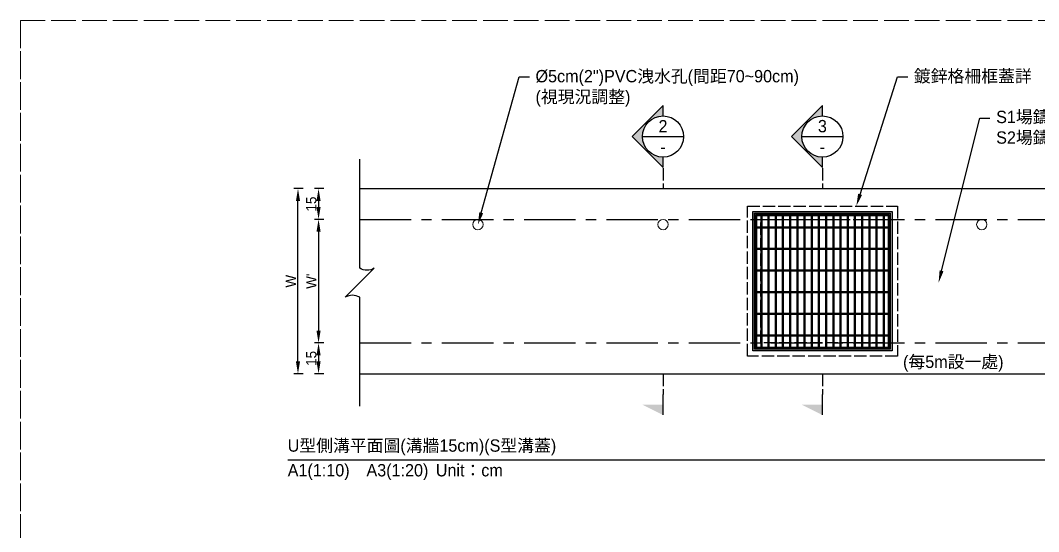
# Model space of a CAD drawing. Extents: x -8520 to 1950, y -2159 to 466.
# Drawn here: x -2640 to -2144.9, y -905.4 to -657 of the extents above; entities that cross this region are included whole.
import ezdxf
from ezdxf import colors
from ezdxf.entities.mleader import LeaderData, LeaderLine
from ezdxf.math import Vec2, Vec3

# ---------------------------------------------------------------- set-up
doc = ezdxf.new("R2010")
doc.units = 0
doc.header["$MEASUREMENT"] = 0
doc.linetypes.add('ACAD_ISO02W100', pattern=[15, 12, -3])
doc.linetypes.add('CENTERX2', pattern=[4, 2.5, -0.5, 0.5, -0.5])
doc.layers.add('一、4.基本-隱藏', color=9, linetype='ACAD_ISO02W100', lineweight=20, plot=False)
doc.layers.add('三、3.文字-註解文字', color=2, linetype='Continuous')
for name, color, linetype, lineweight in [('二、1.繪圖-既有設施', 8, 'Continuous', 20), ('二、2.繪圖-施作項目', 181, 'Continuous', 30), ('二、6.繪圖-其他施作項目', 35, 'Continuous', 30)]:
    doc.layers.add(name, color=color, linetype=linetype, lineweight=lineweight)
doc.styles.add('次圖名(詳圖)', font='MS PGothic.ttf', dxfattribs={"height": 6})
doc.styles.add('註解文字(詳圖)', font='MS PGothic.ttf', dxfattribs={"height": 5})
doc.dimstyles.new('註解文字(詳圖)', dxfattribs={"dimtxt": 6, "dimasz": 6, "dimexe": 2, "dimexo": 5, "dimgap": 1, "dimtad": 2, "dimzin": 0, "dimdsep": 46, "dimtxsty": '註解文字(詳圖)', "dimcen": 0.1, "dimclrd": 256, "dimclre": 256, "dimclrt": 256, "dimadec": 0, "dimazin": 0, "dimtfac": 1, "dimtofl": 0, "dimtmove": 0, "dimatfit": 3, "dimfxlon": 1, "dimtolj": 1, "dimtzin": 0, "dimlwd": -1, "dimlwe": -1, "dimarcsym": 1})
pattern_1 = [(45, (-3685.3608, -570.0957), (-2.65165, 2.65165), []), (45, (-3684.477, -570.0957), (-2.65165, 2.65165), []), (45, (-3683.593, -570.0957), (-2.65165, 2.65165), []), (45, (-3682.709, -570.0957), (-2.65165, 2.65165), [])]

# ---------------------------------------------------------------- blocks, each defined once
blk = doc.blocks.new('*D103')
at = {"layer": 'Defpoints', "color": 0, "transparency": 16777216}
for p in [(-2475, -738.75), (-2495, -753.75), (-2475, -753.75)]:
    blk.add_point(p, dxfattribs=at)
at = {"layer": '三、3.文字-註解文字', "transparency": 16777216}
for p, q in [((-2492.5, -738.75), (-2497, -738.75)), ((-2495, -744.75), (-2495, -747.75)), ((-2492.5, -753.75), (-2497, -753.75))]:
    blk.add_line(p, q, dxfattribs=at)
for points in [[(-2496, -744.75), (-2494, -744.75), (-2495, -738.75)], [(-2496, -747.75), (-2494, -747.75), (-2495, -753.75)]]:
    blk.add_solid(points, dxfattribs=at)
at = {"layer": '三、3.文字-註解文字', "transparency": 16777216, "insert": (-2498.5, -746.25), "char_height": 5, "attachment_point": 5, "rotation": 90, "style": '註解文字(詳圖)'}
blk.add_mtext('\\A1;15', dxfattribs=at)
blk = doc.blocks.new('*D104')
at = {"layer": 'Defpoints', "color": 0, "transparency": 16777216}
for p in [(-2475, -753.75), (-2495, -813.75), (-2475, -813.75)]:
    blk.add_point(p, dxfattribs=at)
at = {"layer": '三、3.文字-註解文字', "transparency": 16777216}
for p, q in [((-2492.5, -753.75), (-2497, -753.75)), ((-2495, -759.75), (-2495, -807.75)), ((-2492.5, -813.75), (-2497, -813.75))]:
    blk.add_line(p, q, dxfattribs=at)
for points in [[(-2496, -759.75), (-2494, -759.75), (-2495, -753.75)], [(-2496, -807.75), (-2494, -807.75), (-2495, -813.75)]]:
    blk.add_solid(points, dxfattribs=at)
at = {"layer": '三、3.文字-註解文字', "transparency": 16777216, "insert": (-2498.5, -783.75), "char_height": 5, "attachment_point": 5, "rotation": 90, "style": '註解文字(詳圖)'}
blk.add_mtext("\\A1;W'", dxfattribs=at)
blk = doc.blocks.new('*D105')
at = {"layer": 'Defpoints', "color": 0, "transparency": 16777216}
for p in [(-2475, -813.75), (-2495, -828.75), (-2475, -828.75)]:
    blk.add_point(p, dxfattribs=at)
at = {"layer": '三、3.文字-註解文字', "transparency": 16777216}
for p, q in [((-2492.5, -813.75), (-2497, -813.75)), ((-2495, -819.75), (-2495, -822.75)), ((-2492.5, -828.75), (-2497, -828.75))]:
    blk.add_line(p, q, dxfattribs=at)
for points in [[(-2496, -819.75), (-2494, -819.75), (-2495, -813.75)], [(-2496, -822.75), (-2494, -822.75), (-2495, -828.75)]]:
    blk.add_solid(points, dxfattribs=at)
at = {"layer": '三、3.文字-註解文字', "transparency": 16777216, "insert": (-2498.5, -821.25), "char_height": 5, "attachment_point": 5, "rotation": 90, "style": '註解文字(詳圖)'}
blk.add_mtext('\\A1;15', dxfattribs=at)
blk = doc.blocks.new('*D378')
at = {"layer": 'Defpoints', "color": 0, "transparency": 16777216}
for p in [(-2505, -738.75), (-615, -738.75), (-2475, -828.75)]:
    blk.add_point(p, dxfattribs=at)
at = {"layer": '三、3.文字-註解文字', "transparency": 16777216}
for p, q in [((-2502.5, -738.75), (-2507, -738.75)), ((-2505, -822.75), (-2505, -744.75)), ((-2502.5, -828.75), (-2507, -828.75))]:
    blk.add_line(p, q, dxfattribs=at)
for points in [[(-2506, -744.75), (-2504, -744.75), (-2505, -738.75)], [(-2506, -822.75), (-2504, -822.75), (-2505, -828.75)]]:
    blk.add_solid(points, dxfattribs=at)
at = {"layer": '三、3.文字-註解文字', "transparency": 16777216, "insert": (-2508.5, -783.75), "char_height": 5, "attachment_point": 5, "rotation": 90, "style": '註解文字(詳圖)'}
blk.add_mtext('\\A1;W', dxfattribs=at)

msp = doc.modelspace()

# ---------------------------------------------------------------- hatches: boundary and pattern name
at = {"layer": '三、3.文字-註解文字'}
h = msp.add_hatch(color=256, dxfattribs=at)
h.dxf.hatch_style = 1
h.paths.add_polyline_path([(-2327.5, -698.443), (-2342.5, -713.443), (-2327.5, -728.443), (-2327.5, -723.443, -0.4142136), (-2337.5, -713.443, -0.4142136), (-2327.5, -703.443)])
h = msp.add_hatch(color=256, dxfattribs=at)
h.dxf.hatch_style = 1
h.paths.add_polyline_path([(-2250, -698.443), (-2265, -713.443), (-2250, -728.443), (-2250, -723.443, -0.4142136), (-2260, -713.443, -0.4142136), (-2250, -703.443)])
h = msp.add_hatch(color=256, dxfattribs=at)
h.dxf.hatch_style = 1
h.paths.add_polyline_path([(-2337.5, -843.75), (-2327.5, -848.75), (-2327.5, -843.75)])
h = msp.add_hatch(color=256, dxfattribs=at)
h.dxf.hatch_style = 1
h.paths.add_polyline_path([(-2260, -843.75), (-2250, -848.75), (-2250, -843.75)])
at = {"layer": '二、6.繪圖-其他施作項目'}
h = msp.add_hatch(color=256, dxfattribs=at)
h.dxf.hatch_style = 1
h.paths.add_polyline_path([(-2283.9, -817.65), (-2216.1, -817.65), (-2216.1, -749.85), (-2283.9, -749.85)])
h.paths.add_polyline_path([(-2283, -816.75), (-2217, -816.75), (-2217, -750.75), (-2283, -750.75)], flags=16)
h = msp.add_hatch(dxfattribs=at)
h.set_pattern_fill('ANSI34', color=256, scale=5)
h.set_pattern_definition(pattern_1)
h.paths.add_polyline_path([(-2218, -757.25), (-2282, -757.25), (-2282, -757.75), (-2218, -757.75)])
h = msp.add_hatch(dxfattribs=at)
h.set_pattern_fill('ANSI34', color=256, scale=5)
h.set_pattern_definition(pattern_1)
h.paths.add_polyline_path([(-2218, -767.75), (-2282, -767.75), (-2282, -768.25), (-2218, -768.25)])
h = msp.add_hatch(dxfattribs=at)
h.set_pattern_fill('ANSI34', color=256, scale=5)
h.set_pattern_definition(pattern_1)
h.paths.add_polyline_path([(-2218, -778.25), (-2282, -778.25), (-2282, -778.75), (-2218, -778.75)])
h = msp.add_hatch(dxfattribs=at)
h.set_pattern_fill('ANSI34', color=256, scale=5)
h.set_pattern_definition(pattern_1)
h.paths.add_polyline_path([(-2218, -788.75), (-2282, -788.75), (-2282, -789.25), (-2218, -789.25)])
h = msp.add_hatch(dxfattribs=at)
h.set_pattern_fill('ANSI34', color=256, scale=5)
h.set_pattern_definition(pattern_1)
h.paths.add_polyline_path([(-2218, -799.25), (-2282, -799.25), (-2282, -799.75), (-2218, -799.75)])
h = msp.add_hatch(dxfattribs=at)
h.set_pattern_fill('ANSI34', color=256, scale=5)
h.set_pattern_definition(pattern_1)
h.paths.add_polyline_path([(-2218, -809.75), (-2282, -809.75), (-2282, -810.25), (-2218, -810.25)])

# ---------------------------------------------------------------- linework, layer by layer
at = {"layer": '一、4.基本-隱藏'}
for points in [[(-2640, -657), (-1860, -657), (-1860, -910.5), (-2640, -910.5)], [(-2640, -657), (-1860, -657), (-1860, -1164), (-2640, -1164)]]:
    msp.add_lwpolyline(points, close=True, dxfattribs=at)
at = {"layer": '三、3.文字-註解文字'}
for points in [[(-2327.5, -703.443), (-2327.5, -698.443), (-2342.5, -713.443), (-2327.5, -728.443), (-2327.5, -723.443)], [(-2250, -703.443), (-2250, -698.443), (-2265, -713.443), (-2250, -728.443), (-2250, -723.443)], [(-2337.5, -713.443), (-2317.5, -713.443)], [(-2260, -713.443), (-2240, -713.443)], [(-2327.5, -848.75), (-2327.5, -838.75)], [(-2250, -848.75), (-2250, -838.75)], [(-2510, -870.5), (-1990, -870.5)], [(-2510, -870.5), (-1990, -870.5)]]:
    msp.add_lwpolyline(points, dxfattribs=at)
msp.add_lwpolyline([(-2475, -844.5), (-2475, -791.571, 0.2828427), (-2482.071, -791.571), (-2467.929, -777.429, -0.2828427), (-2475, -777.429), (-2475, -724.5)], format="xyb", dxfattribs=at)
at = {"layer": '三、3.文字-註解文字', "linetype": 'ACAD_ISO02W100', "ltscale": 0.5}
for points in [[(-2327.5, -728.75), (-2327.5, -738.75)], [(-2250, -728.75), (-2250, -738.75)], [(-2327.5, -828.75), (-2327.5, -838.75)], [(-2250, -828.75), (-2250, -838.75)]]:
    msp.add_lwpolyline(points, dxfattribs=at)
at = {"layer": '三、3.文字-註解文字'}
for centre in [(-2327.5, -713.443), (-2250, -713.443)]:
    msp.add_circle(centre, 10, dxfattribs=at)
at = {"layer": '二、1.繪圖-既有設施'}
for centre in [(-2417.5, -756.25), (-2327.5, -756.25), (-2172.5, -756.25)]:
    msp.add_circle(centre, 2.5, dxfattribs=at)
at = {"layer": '二、2.繪圖-施作項目'}
for points in [[(-2475, -738.75), (-2025, -738.75)], [(-2475, -828.75), (-2025, -828.75)]]:
    msp.add_lwpolyline(points, dxfattribs=at)
at = {"layer": '二、2.繪圖-施作項目', "linetype": 'CENTERX2', "ltscale": 10}
for points in [[(-2475, -753.75), (-2025, -753.75)], [(-2475, -813.75), (-2025, -813.75)]]:
    msp.add_lwpolyline(points, dxfattribs=at)
at = {"layer": '二、6.繪圖-其他施作項目', "linetype": 'ACAD_ISO02W100', "ltscale": 0.5}
for points in [[(-2286.5, -747.25), (-2213.5, -747.25), (-2213.5, -820.25), (-2286.5, -820.25)], [(-2280, -753.75), (-2220, -753.75), (-2220, -813.75), (-2280, -813.75)]]:
    msp.add_lwpolyline(points, close=True, dxfattribs=at)
at = {"layer": '二、6.繪圖-其他施作項目'}
for points in [[(-2283.9, -749.85), (-2216.1, -749.85), (-2216.1, -817.65), (-2283.9, -817.65)], [(-2283, -750.75), (-2217, -750.75), (-2217, -816.75), (-2283, -816.75)], [(-2282.5, -751.25), (-2217.5, -751.25), (-2217.5, -816.25), (-2282.5, -816.25)]]:
    msp.add_lwpolyline(points, close=True, dxfattribs=at)
for points in [[(-2282.5, -751.25), (-2217.5, -751.25)], [(-2282.5, -751.25), (-2282.5, -816.25)], [(-2282, -751.25), (-2282, -816.25)], [(-2282, -751.75), (-2218, -751.75)], [(-2280, -751.75), (-2280, -757.25)], [(-2279.5, -751.75), (-2279.5, -757.25)], [(-2276.5, -751.75), (-2276.5, -757.25)], [(-2276, -751.75), (-2276, -757.25)], [(-2273, -751.75), (-2273, -757.25)], [(-2272.5, -751.75), (-2272.5, -757.25)], [(-2269.5, -751.75), (-2269.5, -757.25)], [(-2269, -751.75), (-2269, -757.25)], [(-2266, -751.75), (-2266, -757.25)], [(-2265.5, -751.75), (-2265.5, -757.25)], [(-2262.5, -751.75), (-2262.5, -757.25)], [(-2262, -751.75), (-2262, -757.25)], [(-2259, -751.75), (-2259, -757.25)], [(-2258.5, -751.75), (-2258.5, -757.25)], [(-2255.5, -751.75), (-2255.5, -757.25)], [(-2255, -751.75), (-2255, -757.25)], [(-2252, -751.75), (-2252, -757.25)], [(-2251.5, -751.75), (-2251.5, -757.25)], [(-2248.5, -751.75), (-2248.5, -757.25)], [(-2248, -751.75), (-2248, -757.25)], [(-2245, -751.75), (-2245, -757.25)], [(-2244.5, -751.75), (-2244.5, -757.25)], [(-2241.5, -751.75), (-2241.5, -757.25)], [(-2241, -751.75), (-2241, -757.25)], [(-2238, -751.75), (-2238, -757.25)], [(-2237.5, -751.75), (-2237.5, -757.25)], [(-2234.5, -751.75), (-2234.5, -757.25)], [(-2234, -751.75), (-2234, -757.25)], [(-2231, -751.75), (-2231, -757.25)], [(-2230.5, -751.75), (-2230.5, -757.25)], [(-2227.5, -751.75), (-2227.5, -757.25)], [(-2227, -751.75), (-2227, -757.25)], [(-2224, -751.75), (-2224, -757.25)], [(-2223.5, -751.75), (-2223.5, -757.25)], [(-2220.5, -751.75), (-2220.5, -757.25)], [(-2220, -751.75), (-2220, -757.25)], [(-2218, -751.25), (-2218, -816.25)], [(-2217.5, -751.25), (-2217.5, -816.25)], [(-2282, -757.25), (-2218, -757.25)], [(-2282, -757.75), (-2218, -757.75)], [(-2280, -757.75), (-2280, -767.75)], [(-2279.5, -757.75), (-2279.5, -767.75)], [(-2276.5, -757.75), (-2276.5, -767.75)], [(-2276, -757.75), (-2276, -767.75)], [(-2273, -757.75), (-2273, -767.75)], [(-2272.5, -757.75), (-2272.5, -767.75)], [(-2269.5, -757.75), (-2269.5, -767.75)], [(-2269, -757.75), (-2269, -767.75)], [(-2266, -757.75), (-2266, -767.75)], [(-2265.5, -757.75), (-2265.5, -767.75)], [(-2262.5, -757.75), (-2262.5, -767.75)], [(-2262, -757.75), (-2262, -767.75)], [(-2259, -757.75), (-2259, -767.75)], [(-2258.5, -757.75), (-2258.5, -767.75)], [(-2255.5, -757.75), (-2255.5, -767.75)], [(-2255, -757.75), (-2255, -767.75)], [(-2252, -757.75), (-2252, -767.75)], [(-2251.5, -757.75), (-2251.5, -767.75)], [(-2248.5, -757.75), (-2248.5, -767.75)], [(-2248, -757.75), (-2248, -767.75)], [(-2245, -757.75), (-2245, -767.75)], [(-2244.5, -757.75), (-2244.5, -767.75)], [(-2241.5, -757.75), (-2241.5, -767.75)], [(-2241, -757.75), (-2241, -767.75)], [(-2238, -757.75), (-2238, -767.75)], [(-2237.5, -757.75), (-2237.5, -767.75)], [(-2234.5, -757.75), (-2234.5, -767.75)], [(-2234, -757.75), (-2234, -767.75)], [(-2231, -757.75), (-2231, -767.75)], [(-2230.5, -757.75), (-2230.5, -767.75)], [(-2227.5, -757.75), (-2227.5, -767.75)], [(-2227, -757.75), (-2227, -767.75)], [(-2224, -757.75), (-2224, -767.75)], [(-2223.5, -757.75), (-2223.5, -767.75)], [(-2220.5, -757.75), (-2220.5, -767.75)], [(-2220, -757.75), (-2220, -767.75)], [(-2282, -767.75), (-2218, -767.75)], [(-2282, -768.25), (-2218, -768.25)], [(-2280, -768.25), (-2280, -778.25)], [(-2279.5, -768.25), (-2279.5, -778.25)], [(-2276.5, -768.25), (-2276.5, -778.25)], [(-2276, -768.25), (-2276, -778.25)], [(-2273, -768.25), (-2273, -778.25)], [(-2272.5, -768.25), (-2272.5, -778.25)], [(-2269.5, -768.25), (-2269.5, -778.25)], [(-2269, -768.25), (-2269, -778.25)], [(-2266, -768.25), (-2266, -778.25)], [(-2265.5, -768.25), (-2265.5, -778.25)], [(-2262.5, -768.25), (-2262.5, -778.25)], [(-2262, -768.25), (-2262, -778.25)], [(-2259, -768.25), (-2259, -778.25)], [(-2258.5, -768.25), (-2258.5, -778.25)], [(-2255.5, -768.25), (-2255.5, -778.25)], [(-2255, -768.25), (-2255, -778.25)], [(-2252, -768.25), (-2252, -778.25)], [(-2251.5, -768.25), (-2251.5, -778.25)], [(-2248.5, -768.25), (-2248.5, -778.25)], [(-2248, -768.25), (-2248, -778.25)], [(-2245, -768.25), (-2245, -778.25)], [(-2244.5, -768.25), (-2244.5, -778.25)], [(-2241.5, -768.25), (-2241.5, -778.25)], [(-2241, -768.25), (-2241, -778.25)], [(-2238, -768.25), (-2238, -778.25)], [(-2237.5, -768.25), (-2237.5, -778.25)], [(-2234.5, -768.25), (-2234.5, -778.25)], [(-2234, -768.25), (-2234, -778.25)], [(-2231, -768.25), (-2231, -778.25)], [(-2230.5, -768.25), (-2230.5, -778.25)], [(-2227.5, -768.25), (-2227.5, -778.25)], [(-2227, -768.25), (-2227, -778.25)], [(-2224, -768.25), (-2224, -778.25)], [(-2223.5, -768.25), (-2223.5, -778.25)], [(-2220.5, -768.25), (-2220.5, -778.25)], [(-2220, -768.25), (-2220, -778.25)], [(-2282, -778.25), (-2218, -778.25)], [(-2282, -778.75), (-2218, -778.75)], [(-2280, -778.75), (-2280, -788.75)], [(-2279.5, -778.75), (-2279.5, -788.75)], [(-2276.5, -778.75), (-2276.5, -788.75)], [(-2276, -778.75), (-2276, -788.75)], [(-2273, -778.75), (-2273, -788.75)], [(-2272.5, -778.75), (-2272.5, -788.75)], [(-2269.5, -778.75), (-2269.5, -788.75)], [(-2269, -778.75), (-2269, -788.75)], [(-2266, -778.75), (-2266, -788.75)], [(-2265.5, -778.75), (-2265.5, -788.75)], [(-2262.5, -778.75), (-2262.5, -788.75)], [(-2262, -778.75), (-2262, -788.75)], [(-2259, -778.75), (-2259, -788.75)], [(-2258.5, -778.75), (-2258.5, -788.75)], [(-2255.5, -778.75), (-2255.5, -788.75)], [(-2255, -778.75), (-2255, -788.75)], [(-2252, -778.75), (-2252, -788.75)], [(-2251.5, -778.75), (-2251.5, -788.75)], [(-2248.5, -778.75), (-2248.5, -788.75)], [(-2248, -778.75), (-2248, -788.75)], [(-2245, -778.75), (-2245, -788.75)], [(-2244.5, -778.75), (-2244.5, -788.75)], [(-2241.5, -778.75), (-2241.5, -788.75)], [(-2241, -778.75), (-2241, -788.75)], [(-2238, -778.75), (-2238, -788.75)], [(-2237.5, -778.75), (-2237.5, -788.75)], [(-2234.5, -778.75), (-2234.5, -788.75)], [(-2234, -778.75), (-2234, -788.75)], [(-2231, -778.75), (-2231, -788.75)], [(-2230.5, -778.75), (-2230.5, -788.75)], [(-2227.5, -778.75), (-2227.5, -788.75)], [(-2227, -778.75), (-2227, -788.75)], [(-2224, -778.75), (-2224, -788.75)], [(-2223.5, -778.75), (-2223.5, -788.75)], [(-2220.5, -778.75), (-2220.5, -788.75)], [(-2220, -778.75), (-2220, -788.75)], [(-2282, -788.75), (-2218, -788.75)], [(-2282, -789.25), (-2218, -789.25)], [(-2280, -789.25), (-2280, -799.25)], [(-2279.5, -789.25), (-2279.5, -799.25)], [(-2276.5, -789.25), (-2276.5, -799.25)], [(-2276, -789.25), (-2276, -799.25)], [(-2273, -789.25), (-2273, -799.25)], [(-2272.5, -789.25), (-2272.5, -799.25)], [(-2269.5, -789.25), (-2269.5, -799.25)], [(-2269, -789.25), (-2269, -799.25)], [(-2266, -789.25), (-2266, -799.25)], [(-2265.5, -789.25), (-2265.5, -799.25)], [(-2262.5, -789.25), (-2262.5, -799.25)], [(-2262, -789.25), (-2262, -799.25)], [(-2259, -789.25), (-2259, -799.25)], [(-2258.5, -789.25), (-2258.5, -799.25)], [(-2255.5, -789.25), (-2255.5, -799.25)], [(-2255, -789.25), (-2255, -799.25)], [(-2252, -789.25), (-2252, -799.25)], [(-2251.5, -789.25), (-2251.5, -799.25)], [(-2248.5, -789.25), (-2248.5, -799.25)], [(-2248, -789.25), (-2248, -799.25)], [(-2245, -789.25), (-2245, -799.25)], [(-2244.5, -789.25), (-2244.5, -799.25)], [(-2241.5, -789.25), (-2241.5, -799.25)], [(-2241, -789.25), (-2241, -799.25)], [(-2238, -789.25), (-2238, -799.25)], [(-2237.5, -789.25), (-2237.5, -799.25)], [(-2234.5, -789.25), (-2234.5, -799.25)], [(-2234, -789.25), (-2234, -799.25)], [(-2231, -789.25), (-2231, -799.25)], [(-2230.5, -789.25), (-2230.5, -799.25)], [(-2227.5, -789.25), (-2227.5, -799.25)], [(-2227, -789.25), (-2227, -799.25)], [(-2224, -789.25), (-2224, -799.25)], [(-2223.5, -789.25), (-2223.5, -799.25)], [(-2220.5, -789.25), (-2220.5, -799.25)], [(-2220, -789.25), (-2220, -799.25)], [(-2282, -799.25), (-2218, -799.25)], [(-2282, -799.75), (-2218, -799.75)], [(-2280, -799.75), (-2280, -809.75)], [(-2279.5, -799.75), (-2279.5, -809.75)], [(-2276.5, -799.75), (-2276.5, -809.75)], [(-2276, -799.75), (-2276, -809.75)], [(-2273, -799.75), (-2273, -809.75)], [(-2272.5, -799.75), (-2272.5, -809.75)], [(-2269.5, -799.75), (-2269.5, -809.75)], [(-2269, -799.75), (-2269, -809.75)], [(-2266, -799.75), (-2266, -809.75)], [(-2265.5, -799.75), (-2265.5, -809.75)], [(-2262.5, -799.75), (-2262.5, -809.75)], [(-2262, -799.75), (-2262, -809.75)], [(-2259, -799.75), (-2259, -809.75)], [(-2258.5, -799.75), (-2258.5, -809.75)], [(-2255.5, -799.75), (-2255.5, -809.75)], [(-2255, -799.75), (-2255, -809.75)], [(-2252, -799.75), (-2252, -809.75)], [(-2251.5, -799.75), (-2251.5, -809.75)], [(-2248.5, -799.75), (-2248.5, -809.75)], [(-2248, -799.75), (-2248, -809.75)], [(-2245, -799.75), (-2245, -809.75)], [(-2244.5, -799.75), (-2244.5, -809.75)], [(-2241.5, -799.75), (-2241.5, -809.75)], [(-2241, -799.75), (-2241, -809.75)], [(-2238, -799.75), (-2238, -809.75)], [(-2237.5, -799.75), (-2237.5, -809.75)], [(-2234.5, -799.75), (-2234.5, -809.75)], [(-2234, -799.75), (-2234, -809.75)], [(-2231, -799.75), (-2231, -809.75)], [(-2230.5, -799.75), (-2230.5, -809.75)], [(-2227.5, -799.75), (-2227.5, -809.75)], [(-2227, -799.75), (-2227, -809.75)], [(-2224, -799.75), (-2224, -809.75)], [(-2223.5, -799.75), (-2223.5, -809.75)], [(-2220.5, -799.75), (-2220.5, -809.75)], [(-2220, -799.75), (-2220, -809.75)], [(-2282, -809.75), (-2218, -809.75)], [(-2282, -810.25), (-2218, -810.25)], [(-2280, -810.25), (-2280, -815.75)], [(-2279.5, -810.25), (-2279.5, -815.75)], [(-2276.5, -810.25), (-2276.5, -815.75)], [(-2276, -810.25), (-2276, -815.75)], [(-2273, -810.25), (-2273, -815.75)], [(-2272.5, -810.25), (-2272.5, -815.75)], [(-2269.5, -810.25), (-2269.5, -815.75)], [(-2269, -810.25), (-2269, -815.75)], [(-2266, -810.25), (-2266, -815.75)], [(-2265.5, -810.25), (-2265.5, -815.75)], [(-2262.5, -810.25), (-2262.5, -815.75)], [(-2262, -810.25), (-2262, -815.75)], [(-2259, -810.25), (-2259, -815.75)], [(-2258.5, -810.25), (-2258.5, -815.75)], [(-2255.5, -810.25), (-2255.5, -815.75)], [(-2255, -810.25), (-2255, -815.75)], [(-2252, -810.25), (-2252, -815.75)], [(-2251.5, -810.25), (-2251.5, -815.75)], [(-2248.5, -810.25), (-2248.5, -815.75)], [(-2248, -810.25), (-2248, -815.75)], [(-2245, -810.25), (-2245, -815.75)], [(-2244.5, -810.25), (-2244.5, -815.75)], [(-2241.5, -810.25), (-2241.5, -815.75)], [(-2241, -810.25), (-2241, -815.75)], [(-2238, -810.25), (-2238, -815.75)], [(-2237.5, -810.25), (-2237.5, -815.75)], [(-2234.5, -810.25), (-2234.5, -815.75)], [(-2234, -810.25), (-2234, -815.75)], [(-2231, -810.25), (-2231, -815.75)], [(-2230.5, -810.25), (-2230.5, -815.75)], [(-2227.5, -810.25), (-2227.5, -815.75)], [(-2227, -810.25), (-2227, -815.75)], [(-2224, -810.25), (-2224, -815.75)], [(-2223.5, -810.25), (-2223.5, -815.75)], [(-2220.5, -810.25), (-2220.5, -815.75)], [(-2220, -810.25), (-2220, -815.75)], [(-2282.5, -816.25), (-2217.5, -816.25)], [(-2282, -815.75), (-2218, -815.75)]]:
    msp.add_lwpolyline(points, dxfattribs=at)

# ---------------------------------------------------------------- texts
at = {"layer": '三、3.文字-註解文字', "char_height": 6}
for s, width, gutter_width, insert, attachment_point, style in [('2', 6.60394, 25, (-2327.5, -708.443), 5, '註解文字(詳圖)'), ('3', 6.60394, 25, (-2250, -708.443), 5, '註解文字(詳圖)'), ('-', 6.60394, 25, (-2327.5, -718.443), 5, '註解文字(詳圖)'), ('-', 6.60394, 25, (-2250, -718.443), 5, '註解文字(詳圖)'), ('(每5m設一處)', 52.41253, 30, (-2186.354, -823.81), 5, '註解文字(詳圖)'), ('{\\fMS PGothic|b0|i0|c128|p34;U型側溝平面圖(溝牆15cm)}(S型溝蓋)', 138.66243, 15, (-2510, -864.5), 4, '次圖名(詳圖)'), ('{\\fMS PGothic|b0|i0|c128|p34;U型側溝平面圖(溝牆15cm)}(S型溝蓋)', 138.66243, 15, (-2510, -864.5), 4, '次圖名(詳圖)'), ('A1(1:10)\u3000A3(1:20){\\fMS PGothic|b0|i0|c128|p34;^IUnit：cm}', 136.03259, 15, (-2510, -876.5), 4, '次圖名(詳圖)'), ('A1(1:10)\u3000A3(1:20){\\fMS PGothic|b0|i0|c128|p34;^IUnit：cm}', 136.03259, 15, (-2510, -876.5), 4, '次圖名(詳圖)')]:
    msp.add_mtext_dynamic_manual_height_columns(s, width=width, gutter_width=gutter_width, heights=[0], dxfattribs=dict(at, insert=insert, attachment_point=attachment_point, style=style))

# ---------------------------------------------------------------- dimensions: what is measured, and where the dimension line sits
at = {"layer": '三、3.文字-註解文字'}
for base, p1, p2, text, picture, middle in [((-2505, -738.75), (-2475, -828.75), (-615, -738.75), 'W', '*D378', (-2508.5, -783.75)), ((-2495, -753.75), (-2475, -738.75), (-2475, -753.75), '15', '*D103', (-2498.5, -746.25)), ((-2495, -813.75), (-2475, -753.75), (-2475, -813.75), "W'", '*D104', (-2498.5, -783.75)), ((-2495, -828.75), (-2475, -813.75), (-2475, -828.75), '15', '*D105', (-2498.5, -821.25))]:
    dim = msp.add_linear_dim(base=base, p1=p1, p2=p2, angle=90, text=text, dimstyle='註解文字(詳圖)', dxfattribs=at)
    dim.commit()
    dim.dimension.update_dxf_attribs({"geometry": picture, "text_midpoint": middle})

# ---------------------------------------------------------------- leaders
ml = msp.add_multileader_mtext('Standard', dxfattribs=at)
ml.set_content('{\\fMS PGothic|b0|i0|c128|p34;%%C5cm}(2")PVC洩水孔(間距70~90cm)\\P(視現況調整)', color=256, style='註解文字(詳圖)')
ml.set_leader_properties(color=256, linetype='ByLayer', lineweight=-1)
ml.build(insert=Vec2(0, 0))
ml.multileader.update_dxf_attribs({"dogleg_length": 5, "arrow_head_size": 6})
ctx = ml.context
ctx.base_point, ctx.char_height, ctx.arrow_head_size, ctx.landing_gap_size, ctx.plane_origin = Vec3(-2392.5, -684.5), 6, 6, 3, Vec3(-2417.5, -767)
notes = []
notes.append((ctx, [(0, (1, 1, 0), (-2397.5, -684.5), (1, 0), 5, [(0, [(-2417.5, -756.25)], 0, [])])]))
ctx.mtext.insert, ctx.mtext.flow_direction = Vec3(-2389.5, -681.108), 5
ml = msp.add_multileader_mtext('Standard', dxfattribs=at)
ml.set_content('鍍鋅格柵框蓋詳', color=256, style='註解文字(詳圖)')
ml.set_leader_properties(color=256, linetype='ByLayer', lineweight=-1)
ml.build(insert=Vec2(0, 0))
ml.multileader.update_dxf_attribs({"dogleg_length": 5, "arrow_head_size": 6})
ctx = ml.context
ctx.base_point, ctx.char_height, ctx.arrow_head_size, ctx.landing_gap_size, ctx.plane_origin = Vec3(-2208.5, -684.5), 6, 6, 3, Vec3(-2233.5, -758)
notes.append((ctx, [(0, (1, 1, 0), (-2213.5, -684.5), (1, 0), 5, [(0, [(-2233.5, -747.25)], 0, [])])]))
ctx.mtext.insert, ctx.mtext.flow_direction = Vec3(-2205.5, -681.074), 5
ml = msp.add_multileader_mtext('Standard', dxfattribs=at)
ml.set_content('{\\fMS PGothic|b0|i0|c128|p34;S1}場鑄溝蓋板(280kgf/cm²混凝土)或\\PS2場鑄溝蓋板(280kgf/cm²混凝土)詳', color=256, style='註解文字(詳圖)')
ml.set_leader_properties(color=256, linetype='ByLayer', lineweight=-1)
ml.build(insert=Vec2(0, 0))
ml.multileader.update_dxf_attribs({"dogleg_length": 5, "arrow_head_size": 6})
ctx = ml.context
ctx.base_point, ctx.char_height, ctx.arrow_head_size, ctx.landing_gap_size, ctx.plane_origin = Vec3(-2168.5, -704.5), 6, 6, 3, Vec3(-2193.5, -784.5)
notes.append((ctx, [(0, (1, 1, 0), (-2173.5, -704.5), (1, 0), 5, [(0, [(-2193.5, -784.5)], 0, [])])]))
ctx.mtext.insert, ctx.mtext.flow_direction = Vec3(-2165.5, -700.92), 5
for ctx, leaders in notes:
    for number, flags, end, landing, length, lines in leaders:
        leader = LeaderData()
        leader.index, (leader.has_last_leader_line, leader.has_dogleg_vector, leader.attachment_direction) = number, flags
        leader.last_leader_point, leader.dogleg_vector, leader.dogleg_length = Vec3(end), Vec3(landing), length
        for number, points, colour, breaks in lines:
            line = LeaderLine()
            line.index, line.vertices, line.color, line.breaks = number, Vec3.list(points), colors.encode_raw_color(colour), breaks
            leader.lines.append(line)
        ctx.leaders.append(leader)

doc.saveas('drawing.dxf')
